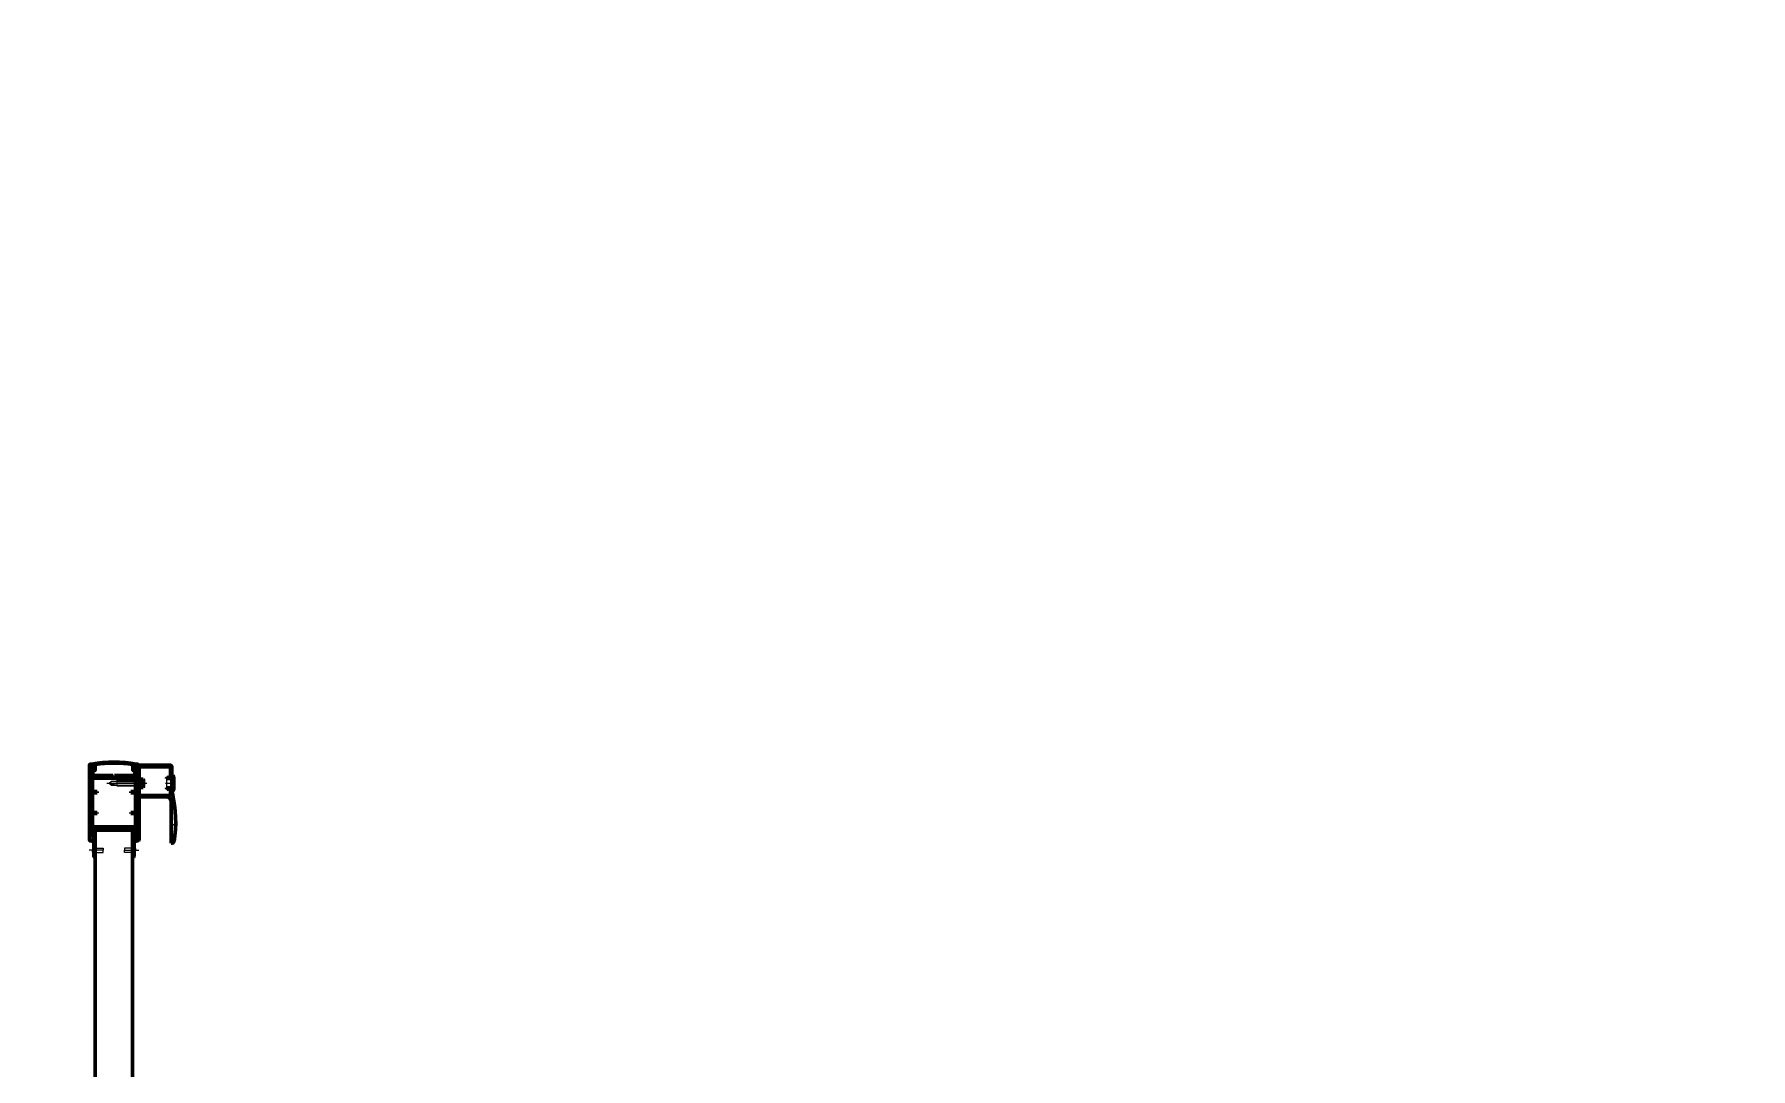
# Model space of a CAD drawing. Header units: millimetres. Extents: x 0 to 841, y 0 to 594.
# Drawn here: x 657.8 to 841, y 483.6 to 594 of the extents above; entities that cross this region are included whole.
import ezdxf

# ---------------------------------------------------------------- set-up
doc = ezdxf.new("R2010")
doc.units = ezdxf.units.MM
for name, pattern in [('K5LT32768', [0]), ('K5LT32769', [0]), ('K5LT_AXLED', [19.5, 15, -1.5, 1.5, -1.5]), ('K5LT_BASIC', [0]), ('K5LT_DASHED', [6, 4, -2]), ('K5LT_THIN', [0])]:
    doc.linetypes.add(name, pattern=pattern)
doc.layers.add('Системный слой', color=7, linetype='Continuous')

# ---------------------------------------------------------------- blocks, each defined once
blk = doc.blocks.new('U10')
at = {"layer": 'Системный слой', "color": 7, "linetype": 'K5LT32768', "lineweight": 18}
for p, q in [((672.16, 513.46), (672.06, 513.56)), ((672.28, 513.38), (672.31, 513.41)), ((672.38, 513.47), (672.47, 513.56)), ((672.5, 513.6), (672.7, 513.8))]:
    blk.add_line(p, q, dxfattribs=at)
blk = doc.blocks.new('U64')
at = {"layer": 'Системный слой', "color": 5, "linetype": 'K5LT_BASIC', "lineweight": 60, "true_color": 0x0000ff}
for p, q in [((668.8, 515.95), (668.8, 508.05)), ((668.85, 516), (672.3, 516)), ((669, 515.75), (669, 512.81)), ((669.05, 515.8), (672.3, 515.8)), ((672.35, 515.75), (672.35, 514.65)), ((672.5, 515.8), (672.5, 513.33)), ((672.35, 513.47), (672.35, 512.81)), ((669, 512.41), (669, 508.05)), ((669.05, 512.76), (672.3, 512.76)), ((669.2, 512.61), (671.9, 512.61)), ((672.4, 512.11), (672.4, 507.66)), ((668.95, 508), (668.85, 508)), ((672.4, 507.66), (672.53, 507.66))]:
    blk.add_line(p, q, dxfattribs=at)
for centre, radius, start, end in [((668.85, 515.95), 0.05, 90, 180), ((669.05, 515.75), 0.05, 90, 180), ((672.3, 515.8), 0.2, 0, 90), ((672.3, 515.75), 0.05, 0, 90), ((674, 513.33), 1.5, 180, 193.4748), ((659.87, 509.95), 13.03, 350.6199, 13.4748), ((669.05, 512.81), 0.05, 180, 270), ((669.2, 512.41), 0.2, 90, 180), ((671.9, 512.11), 0.5, 0, 90), ((672.3, 512.81), 0.05, 270, 0), ((668.85, 508.05), 0.05, 180, 270), ((668.95, 508.05), 0.05, 270, 0), ((672.53, 507.86), 0.2, 270, 350.6199)]:
    blk.add_arc(centre, radius, start, end, dxfattribs=at)

msp = doc.modelspace()

# ---------------------------------------------------------------- hatches: boundary and pattern name
at = {"layer": 'Системный слой'}
h = msp.add_hatch(dxfattribs=at)
h.set_pattern_fill('Металл', angle=-45, style=0, pattern_type=0)
h.set_pattern_definition([(-45, (0, 0), (1.4142136, 1.4142136), [])])
h.paths.add_polyline_path([(671.9, 512.61), (672.17, 512.53), (672.36, 512.32), (672.4, 512.11), (672.4, 507.66), (672.53, 507.66), (672.67, 507.71), (672.73, 507.82), (672.89, 509.26), (672.88, 510.7), (672.72, 512.14), (672.55, 512.98), (672.5, 513.33), (672.5, 513.26), (672.5, 513.47), (672.35, 513.47), (672.35, 512.81), (672.34, 512.77), (672.3, 512.76), (669.05, 512.76), (669.02, 512.77), (669, 512.81), (669, 515.75), (669.02, 515.78), (669.05, 515.8), (672.3, 515.8), (672.34, 515.78), (672.35, 515.75), (672.35, 514.65), (672.5, 514.65), (672.5, 515.8), (672.45, 515.94), (672.3, 516), (668.85, 516), (668.82, 515.98), (668.8, 515.95), (668.8, 508.05), (668.82, 508.01), (668.85, 508), (668.95, 508), (668.99, 508.01), (669, 508.05), (669, 512.41), (669.06, 512.55), (669.2, 512.61)])

# ---------------------------------------------------------------- linework, layer by layer
at = {"layer": 'Системный слой', "color": 5, "linetype": 'K5LT_BASIC', "lineweight": 60, "true_color": 0x0000ff}
for p, q in [((663.96, 516.11), (663.86, 516.11)), ((663.86, 516.01), (663.96, 516.01)), ((663.96, 516.01), (664.21, 516.01)), ((664.05, 515.56), (664.13, 515.43)), ((664.21, 515.64), (664.09, 515.64)), ((664.21, 516.01), (664.21, 515.64)), ((664.31, 515.49), (664.31, 516.07)), ((666.25, 514.8), (666.3, 514.75)), ((666.3, 514.75), (666.35, 514.8)), ((668.31, 516.07), (668.31, 515.49)), ((668.41, 515.64), (668.41, 516.01)), ((668.41, 516.01), (668.66, 516.01)), ((668.54, 515.64), (668.41, 515.64)), ((668.58, 515.56), (668.5, 515.43)), ((668.5, 515.43), (668.58, 515.56)), ((668.76, 516.11), (668.66, 516.11)), ((668.66, 516.01), (668.76, 516.01)), ((672.15, 514.79), (672.05, 514.64)), ((672.15, 514.66), (672.15, 514.79)), ((672.31, 514.79), (672.21, 514.66)), ((672.31, 514.65), (672.31, 514.79)), ((672.5, 514.86), (672.5, 514.65)), ((664, 513.18), (664, 514.6)), ((664, 514.6), (668.6, 514.6)), ((664.5, 513.18), (664, 513.18)), ((664, 510.95), (664, 513.05)), ((664, 513.05), (664.5, 513.05)), ((664.5, 513.05), (664.5, 513.18)), ((668.6, 513.18), (668.1, 513.18)), ((668.1, 513.18), (668.1, 513.05)), ((668.1, 513.05), (668.6, 513.05)), ((668.6, 514.6), (668.6, 513.8)), ((668.6, 513.8), (668.6, 513.18)), ((668.6, 513.05), (668.6, 510.95)), ((669, 514.34), (669, 514.64)), ((669, 514.64), (669.08, 514.64)), ((669, 514.34), (669, 514.06)), ((669, 513.79), (669, 514.06)), ((669, 513.79), (669, 513.49)), ((669, 513.49), (669.08, 513.49)), ((669.08, 514.64), (669.08, 514.06)), ((669.08, 514.51), (669.41, 514.51)), ((669.41, 514.29), (669.08, 514.29)), ((669.08, 513.49), (669.08, 514.06)), ((669.41, 513.84), (669.08, 513.84)), ((669.08, 513.61), (669.41, 513.61)), ((669.45, 514.44), (669.41, 514.51)), ((669.45, 513.68), (669.41, 513.61)), ((669.45, 514.06), (669.45, 514.44)), ((669.45, 514.06), (669.45, 513.68)), ((671.9, 514.58), (671.9, 514.56)), ((671.9, 514.56), (672.5, 514.56)), ((672.5, 513.56), (671.9, 513.56)), ((671.9, 513.56), (671.9, 513.55)), ((672, 514.64), (671.91, 514.59)), ((671.91, 513.54), (672, 513.49)), ((672.05, 514.64), (672, 514.64)), ((672, 513.49), (672.05, 513.49)), ((672.05, 513.49), (672.15, 513.33)), ((672.21, 514.66), (672.15, 514.66)), ((672.15, 513.46), (672.21, 513.46)), ((672.15, 513.33), (672.15, 513.46)), ((672.21, 513.46), (672.31, 513.33)), ((672.5, 514.65), (672.31, 514.65)), ((672.31, 513.47), (672.5, 513.47)), ((672.31, 513.33), (672.31, 513.47)), ((672.5, 514.56), (672.5, 513.56)), ((672.5, 513.47), (672.5, 513.26)), ((672.7, 513.46), (672.7, 514.66)), ((664.5, 510.95), (664, 510.95)), ((664, 509.4), (664, 510.82)), ((664, 510.82), (664.5, 510.82)), ((668.6, 509.4), (664, 509.4)), ((664.5, 510.82), (664.5, 510.95)), ((668.6, 510.95), (668.1, 510.95)), ((668.1, 510.95), (668.1, 510.82)), ((668.1, 510.82), (668.6, 510.82)), ((668.6, 510.82), (668.6, 509.4)), ((664.15, 509.15), (664.15, 506.95)), ((668.4, 509.2), (664.2, 509.2)), ((664.3, 509.05), (668.3, 509.05)), ((664.3, 506.25), (664.3, 509.05)), ((664.3, 325.81), (664.3, 509)), ((666.25, 509.2), (666.3, 509.25)), ((666.3, 509.25), (666.35, 509.2)), ((668.3, 509.05), (668.3, 506.25)), ((668.45, 506.95), (668.45, 509.15)), ((664.15, 506.95), (664.2, 506.9)), ((664.2, 506.9), (664.15, 506.85)), ((664.15, 506.85), (664.15, 506.25)), ((664.2, 506.2), (664.25, 506.2)), ((668.3, 325.53), (668.3, 506.24)), ((668.35, 506.2), (668.4, 506.2)), ((668.4, 506.9), (668.45, 506.95)), ((668.45, 506.85), (668.4, 506.9)), ((668.45, 506.25), (668.45, 506.85))]:
    msp.add_line(p, q, dxfattribs=at)
at = {"layer": 'Системный слой', "color": 30, "linetype": 'K5LT_AXLED', "lineweight": 18, "true_color": 0xff8000}
for p, q in [((665.55, 514.06), (669.8, 514.06)), ((671.8, 514.06), (672.8, 514.06)), ((665.16, 506.9), (663.66, 506.9)), ((664.01, 507.1), (664.01, 506.9)), ((664.01, 506.7), (664.01, 506.9)), ((664.14, 507.36), (664.14, 506.9)), ((664.16, 507.36), (664.14, 507.36)), ((664.14, 506.44), (664.14, 506.9)), ((664.16, 506.44), (664.14, 506.44)), ((664.16, 507.36), (664.16, 506.9)), ((664.16, 507.14), (665.16, 507.14)), ((664.16, 506.44), (664.16, 506.9)), ((664.16, 506.66), (665.16, 506.66)), ((665.16, 507.14), (665.16, 506.9)), ((665.16, 506.66), (665.16, 506.9)), ((668.45, 507.14), (667.45, 507.14)), ((667.45, 507.14), (667.45, 506.9)), ((667.45, 506.66), (667.45, 506.9)), ((667.45, 506.9), (668.95, 506.9)), ((668.45, 506.66), (667.45, 506.66)), ((668.45, 507.36), (668.45, 506.9)), ((668.45, 507.36), (668.47, 507.36)), ((668.45, 506.44), (668.45, 506.9)), ((668.45, 506.44), (668.47, 506.44)), ((668.47, 507.36), (668.47, 506.9)), ((668.47, 506.44), (668.47, 506.9)), ((668.6, 507.1), (668.6, 506.9)), ((668.6, 506.7), (668.6, 506.9))]:
    msp.add_line(p, q, dxfattribs=at)
at = {"layer": 'Системный слой', "color": 7, "linetype": 'K5LT_DASHED', "lineweight": 18}
for p, q in [((665.8, 514.06), (666.03, 514.29)), ((665.8, 514.06), (666.6, 513.84)), ((665.8, 514.06), (666.03, 513.84)), ((666.03, 514.29), (666.6, 514.29)), ((666.03, 513.84), (666.6, 513.84)), ((666.6, 514.29), (666.6, 514.34)), ((666.6, 514.34), (667.16, 514.34)), ((666.6, 513.84), (666.6, 513.79)), ((666.6, 513.79), (668.85, 513.79)), ((667.16, 514.34), (668.85, 514.34)), ((668.85, 514.34), (668.85, 514.29)), ((668.85, 514.29), (668.95, 514.29)), ((668.85, 513.84), (668.95, 513.84)), ((668.85, 513.79), (668.85, 513.84))]:
    msp.add_line(p, q, dxfattribs=at)
at = {"layer": 'Системный слой', "color": 7, "linetype": 'K5LT_THIN', "lineweight": 18}
for p, q in [((666.6, 514.29), (666.6, 513.84)), ((666.6, 514.26), (668.29, 514.26)), ((666.6, 513.86), (668.85, 513.86)), ((668.29, 514.26), (668.85, 514.26)), ((668.85, 514.29), (668.85, 514.06)), ((668.85, 513.84), (668.85, 514.06))]:
    msp.add_line(p, q, dxfattribs=at)
at = {"layer": 'Системный слой', "color": 7, "linetype": 'K5LT32769', "lineweight": 18}
msp.add_line((671.9, 514.56), (671.9, 513.56), dxfattribs=at)
at = {"layer": 'Системный слой', "color": 5, "linetype": 'K5LT_BASIC', "true_color": 0x0000ff, "const_width": 0.6}
for points in [[(666.25, 509.2), (663.95, 509.2), (663.95, 508.3), (664.1, 508.3, -0.646887), (664.14, 508.21), (663.98, 508.03, -0.214413), (663.9, 508), (663.85, 508, -0.414214), (663.8, 508.05), (663.8, 515.95, -0.414214), (663.85, 516), (663.9, 516, -0.214413), (663.98, 515.96), (664.14, 515.78, -0.646887), (664.1, 515.7), (663.95, 515.7), (663.95, 514.8), (666.25, 514.8)], [(666.35, 514.8), (668.65, 514.8), (668.65, 515.7), (668.5, 515.7, -0.646887), (668.47, 515.78), (668.63, 515.96, -0.214413), (668.7, 516), (668.75, 516, -0.414214), (668.8, 515.95), (668.8, 513.8)], [(668.8, 513.8), (668.8, 508.05, -0.414214), (668.75, 508), (668.7, 508, -0.214413), (668.63, 508.03), (668.47, 508.21, -0.646887), (668.5, 508.3), (668.65, 508.3), (668.65, 509.2), (666.35, 509.2)]]:
    msp.add_lwpolyline(points, format="xyb", dxfattribs=at)
at = {"layer": 'Системный слой', "color": 5, "linetype": 'K5LT_BASIC', "lineweight": 60, "true_color": 0x0000ff}
for centre, radius, start, end in [((663.86, 516.06), 0.05, 90, 180), ((663.86, 516.06), 0.05, 180, 270), ((666.31, 502.4), 13.91, 80.271, 99.729), ((664.09, 515.59), 0.05, 90, 213.1394), ((664.21, 515.49), 0.1, 213.1394, 0), ((666.31, 502.4), 13.81, 81.6738, 98.3262), ((668.41, 515.49), 0.1, 180, 326.8606), ((668.54, 515.59), 0.05, 326.8606, 90), ((668.76, 516.06), 0.05, 0, 90), ((668.76, 516.06), 0.05, 270, 0), ((672.5, 514.66), 0.2, 0, 90), ((669.28, 514.4), 0.174, 318.5991, 27.6439), ((668.92, 514.07), 0.532, 359.397, 24.334), ((668.92, 514.06), 0.532, 335.666, 0.603), ((669.28, 513.72), 0.174, 332.3561, 41.4009), ((671.91, 514.58), 0.01, 116.5651, 180), ((671.91, 513.55), 0.01, 180, 243.4349), ((672.5, 513.46), 0.2, 270, 0), ((664.2, 509.15), 0.05, 90, 180), ((668.4, 509.15), 0.05, 0, 90), ((664.2, 506.25), 0.05, 180, 270), ((664.25, 506.25), 0.05, 270, 0), ((668.35, 506.25), 0.05, 180, 270), ((668.4, 506.25), 0.05, 270, 0)]:
    msp.add_arc(centre, radius, start, end, dxfattribs=at)
at = {"layer": 'Системный слой', "color": 7, "linetype": 'K5LT_DASHED', "lineweight": 18}
for centre, start, end in [((668.95, 514.34), 270, 0), ((668.95, 513.79), 0, 90)]:
    msp.add_arc(centre, 0.05, start, end, dxfattribs=at)
at = {"layer": 'Системный слой', "color": 30, "linetype": 'K5LT_AXLED', "lineweight": 18, "true_color": 0xff8000}
for centre, start, end in [((664.73, 506.9), 142.2921, 164.5778), ((664.73, 506.9), 195.4222, 217.7079), ((667.88, 506.9), 15.4222, 37.7079), ((667.88, 506.9), 322.2921, 344.5778)]:
    msp.add_arc(centre, 0.752, start, end, dxfattribs=at)

# ---------------------------------------------------------------- block references
at = {"layer": 'Системный слой'}
for name in ['U64', 'U10']:
    msp.add_blockref(name, (0, 0), dxfattribs=at)

doc.saveas('drawing.dxf')
